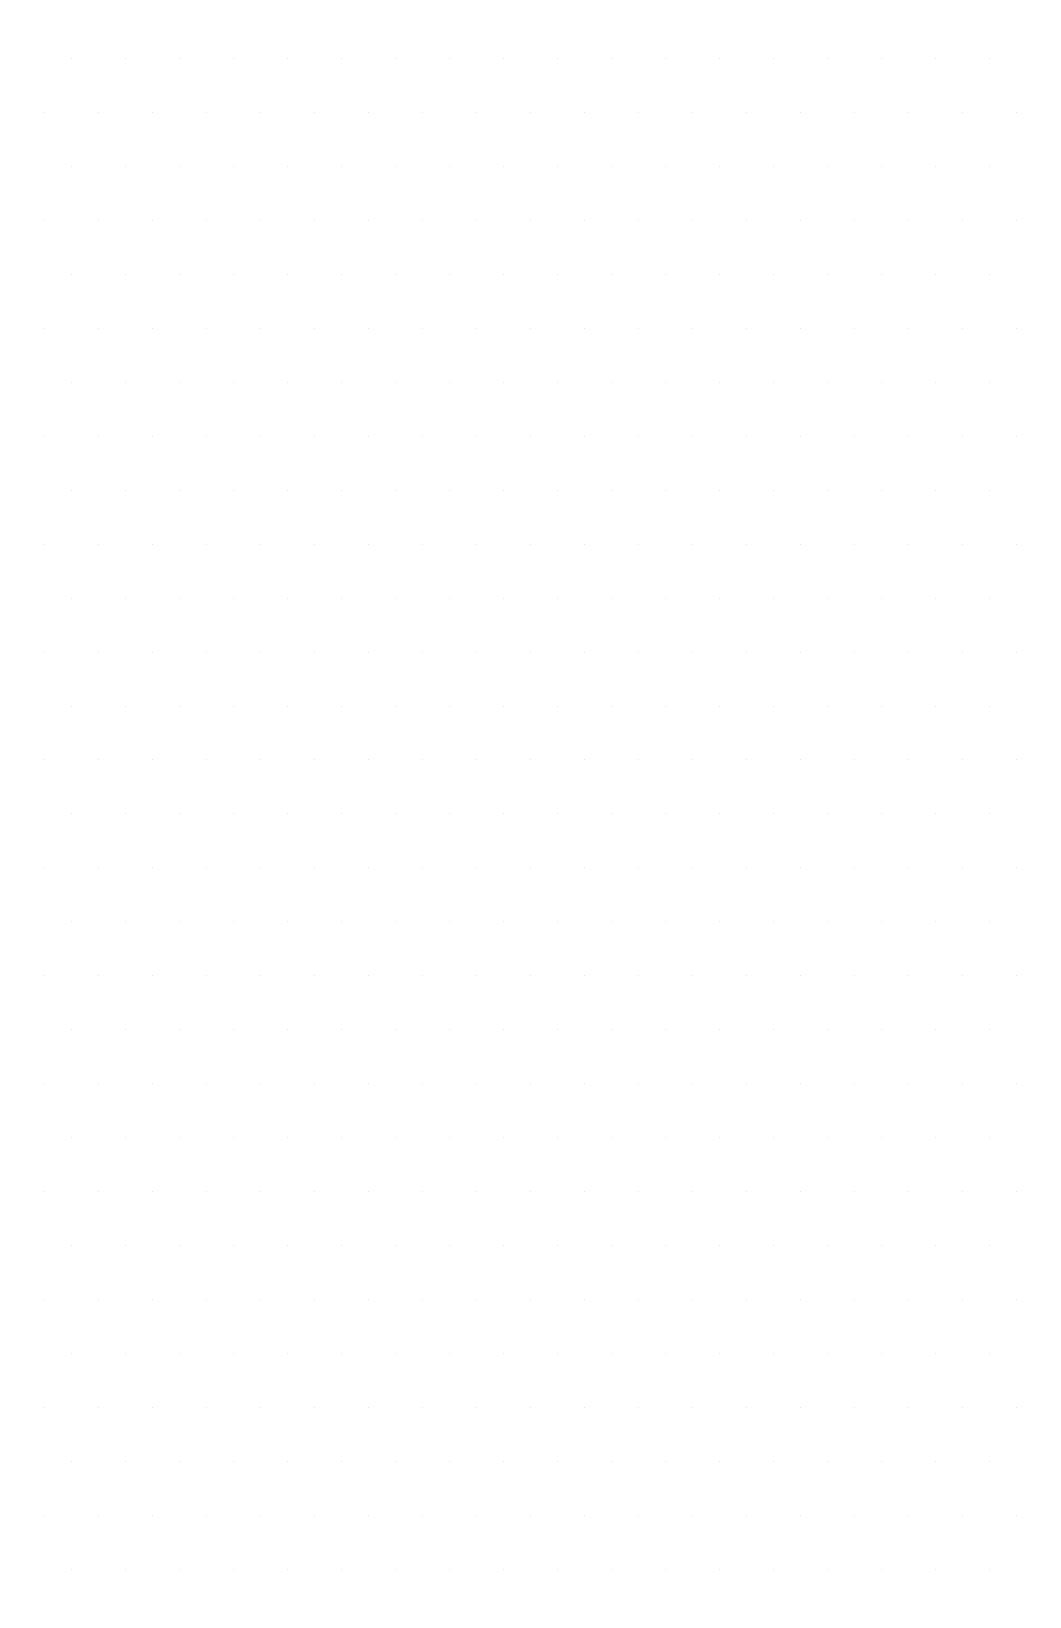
# Model space of a CAD drawing. Extents: x 14591016 to 15383666, y -730593 to -510197.
# Drawn here: x 15349258.31 to 15349273.92, y -647517.03 to -647492.56 of the extents above; entities that cross this region are included whole.
import ezdxf

# ---------------------------------------------------------------- set-up
doc = ezdxf.new("R2010")
doc.units = 0
doc.header["$LTSCALE"] = 1000
doc.header["$MEASUREMENT"] = 0
doc.layers.add('PUB_DIM', color=3, linetype='Continuous')

# ---------------------------------------------------------------- blocks, each defined once
blk = doc.blocks.new('*X28')
at = {"color": 0}
for p, q in [((-64.90625, 1314.1875), (-64.90625, 1314.1875)), ((-64.84375, 1314.1875), (-64.84375, 1314.1875)), ((-64.78125, 1314.1875), (-64.78125, 1314.1875)), ((-64.71875, 1314.1875), (-64.71875, 1314.1875)), ((-64.65625, 1314.1875), (-64.65625, 1314.1875)), ((-64.59375, 1314.1875), (-64.59375, 1314.1875)), ((-64.53125, 1314.1875), (-64.53125, 1314.1875)), ((-64.46875, 1314.1875), (-64.46875, 1314.1875)), ((-64.40625, 1314.1875), (-64.40625, 1314.1875)), ((-64.34375, 1314.1875), (-64.34375, 1314.1875)), ((-64.28125, 1314.1875), (-64.28125, 1314.1875)), ((-64.21875, 1314.1875), (-64.21875, 1314.1875)), ((-64.15625, 1314.1875), (-64.15625, 1314.1875)), ((-64.09375, 1314.1875), (-64.09375, 1314.1875)), ((-64.03125, 1314.1875), (-64.03125, 1314.1875)), ((-63.96875, 1314.1875), (-63.96875, 1314.1875)), ((-63.90625, 1314.1875), (-63.90625, 1314.1875)), ((-63.84375, 1314.1875), (-63.84375, 1314.1875)), ((-64.9375, 1314.125), (-64.9375, 1314.125)), ((-64.875, 1314.125), (-64.875, 1314.125)), ((-64.8125, 1314.125), (-64.8125, 1314.125)), ((-64.75, 1314.125), (-64.75, 1314.125)), ((-64.6875, 1314.125), (-64.6875, 1314.125)), ((-64.625, 1314.125), (-64.625, 1314.125)), ((-64.5625, 1314.125), (-64.5625, 1314.125)), ((-64.5, 1314.125), (-64.5, 1314.125)), ((-64.4375, 1314.125), (-64.4375, 1314.125)), ((-64.375, 1314.125), (-64.375, 1314.125)), ((-64.3125, 1314.125), (-64.3125, 1314.125)), ((-64.25, 1314.125), (-64.25, 1314.125)), ((-64.1875, 1314.125), (-64.1875, 1314.125)), ((-64.125, 1314.125), (-64.125, 1314.125)), ((-64.0625, 1314.125), (-64.0625, 1314.125)), ((-64, 1314.125), (-64, 1314.125)), ((-63.9375, 1314.125), (-63.9375, 1314.125)), ((-63.875, 1314.125), (-63.875, 1314.125)), ((-63.8125, 1314.125), (-63.8125, 1314.125)), ((-64.90625, 1314.0625), (-64.90625, 1314.0625)), ((-64.84375, 1314.0625), (-64.84375, 1314.0625)), ((-64.78125, 1314.0625), (-64.78125, 1314.0625)), ((-64.71875, 1314.0625), (-64.71875, 1314.0625)), ((-64.65625, 1314.0625), (-64.65625, 1314.0625)), ((-64.59375, 1314.0625), (-64.59375, 1314.0625)), ((-64.53125, 1314.0625), (-64.53125, 1314.0625)), ((-64.46875, 1314.0625), (-64.46875, 1314.0625)), ((-64.40625, 1314.0625), (-64.40625, 1314.0625)), ((-64.34375, 1314.0625), (-64.34375, 1314.0625)), ((-64.28125, 1314.0625), (-64.28125, 1314.0625)), ((-64.21875, 1314.0625), (-64.21875, 1314.0625)), ((-64.15625, 1314.0625), (-64.15625, 1314.0625)), ((-64.09375, 1314.0625), (-64.09375, 1314.0625)), ((-64.03125, 1314.0625), (-64.03125, 1314.0625)), ((-63.96875, 1314.0625), (-63.96875, 1314.0625)), ((-63.90625, 1314.0625), (-63.90625, 1314.0625)), ((-63.84375, 1314.0625), (-63.84375, 1314.0625)), ((-64.9375, 1314), (-64.9375, 1314)), ((-64.875, 1314), (-64.875, 1314)), ((-64.8125, 1314), (-64.8125, 1314)), ((-64.75, 1314), (-64.75, 1314)), ((-64.6875, 1314), (-64.6875, 1314)), ((-64.625, 1314), (-64.625, 1314)), ((-64.5625, 1314), (-64.5625, 1314)), ((-64.5, 1314), (-64.5, 1314)), ((-64.4375, 1314), (-64.4375, 1314)), ((-64.375, 1314), (-64.375, 1314)), ((-64.3125, 1314), (-64.3125, 1314)), ((-64.25, 1314), (-64.25, 1314)), ((-64.1875, 1314), (-64.1875, 1314)), ((-64.125, 1314), (-64.125, 1314)), ((-64.0625, 1314), (-64.0625, 1314)), ((-64, 1314), (-64, 1314)), ((-63.9375, 1314), (-63.9375, 1314)), ((-63.875, 1314), (-63.875, 1314)), ((-63.8125, 1314), (-63.8125, 1314)), ((-64.90625, 1313.9375), (-64.90625, 1313.9375)), ((-64.84375, 1313.9375), (-64.84375, 1313.9375)), ((-64.78125, 1313.9375), (-64.78125, 1313.9375)), ((-64.71875, 1313.9375), (-64.71875, 1313.9375)), ((-64.65625, 1313.9375), (-64.65625, 1313.9375)), ((-64.59375, 1313.9375), (-64.59375, 1313.9375)), ((-64.53125, 1313.9375), (-64.53125, 1313.9375)), ((-64.46875, 1313.9375), (-64.46875, 1313.9375)), ((-64.40625, 1313.9375), (-64.40625, 1313.9375)), ((-64.34375, 1313.9375), (-64.34375, 1313.9375)), ((-64.28125, 1313.9375), (-64.28125, 1313.9375)), ((-64.21875, 1313.9375), (-64.21875, 1313.9375)), ((-64.15625, 1313.9375), (-64.15625, 1313.9375)), ((-64.09375, 1313.9375), (-64.09375, 1313.9375)), ((-64.03125, 1313.9375), (-64.03125, 1313.9375)), ((-63.96875, 1313.9375), (-63.96875, 1313.9375)), ((-63.90625, 1313.9375), (-63.90625, 1313.9375)), ((-63.84375, 1313.9375), (-63.84375, 1313.9375)), ((-64.9375, 1313.875), (-64.9375, 1313.875)), ((-64.875, 1313.875), (-64.875, 1313.875)), ((-64.8125, 1313.875), (-64.8125, 1313.875)), ((-64.75, 1313.875), (-64.75, 1313.875)), ((-64.6875, 1313.875), (-64.6875, 1313.875)), ((-64.625, 1313.875), (-64.625, 1313.875)), ((-64.5625, 1313.875), (-64.5625, 1313.875)), ((-64.5, 1313.875), (-64.5, 1313.875)), ((-64.4375, 1313.875), (-64.4375, 1313.875)), ((-64.375, 1313.875), (-64.375, 1313.875)), ((-64.3125, 1313.875), (-64.3125, 1313.875)), ((-64.25, 1313.875), (-64.25, 1313.875)), ((-64.1875, 1313.875), (-64.1875, 1313.875)), ((-64.125, 1313.875), (-64.125, 1313.875)), ((-64.0625, 1313.875), (-64.0625, 1313.875)), ((-64, 1313.875), (-64, 1313.875)), ((-63.9375, 1313.875), (-63.9375, 1313.875)), ((-63.875, 1313.875), (-63.875, 1313.875)), ((-63.8125, 1313.875), (-63.8125, 1313.875)), ((-64.90625, 1313.8125), (-64.90625, 1313.8125)), ((-64.84375, 1313.8125), (-64.84375, 1313.8125)), ((-64.78125, 1313.8125), (-64.78125, 1313.8125)), ((-64.71875, 1313.8125), (-64.71875, 1313.8125)), ((-64.65625, 1313.8125), (-64.65625, 1313.8125)), ((-64.59375, 1313.8125), (-64.59375, 1313.8125)), ((-64.53125, 1313.8125), (-64.53125, 1313.8125)), ((-64.46875, 1313.8125), (-64.46875, 1313.8125)), ((-64.40625, 1313.8125), (-64.40625, 1313.8125)), ((-64.34375, 1313.8125), (-64.34375, 1313.8125)), ((-64.28125, 1313.8125), (-64.28125, 1313.8125)), ((-64.21875, 1313.8125), (-64.21875, 1313.8125)), ((-64.15625, 1313.8125), (-64.15625, 1313.8125)), ((-64.09375, 1313.8125), (-64.09375, 1313.8125)), ((-64.03125, 1313.8125), (-64.03125, 1313.8125)), ((-63.96875, 1313.8125), (-63.96875, 1313.8125)), ((-63.90625, 1313.8125), (-63.90625, 1313.8125)), ((-63.84375, 1313.8125), (-63.84375, 1313.8125)), ((-64.9375, 1313.75), (-64.9375, 1313.75)), ((-64.875, 1313.75), (-64.875, 1313.75)), ((-64.8125, 1313.75), (-64.8125, 1313.75)), ((-64.75, 1313.75), (-64.75, 1313.75)), ((-64.6875, 1313.75), (-64.6875, 1313.75)), ((-64.625, 1313.75), (-64.625, 1313.75)), ((-64.5625, 1313.75), (-64.5625, 1313.75)), ((-64.5, 1313.75), (-64.5, 1313.75)), ((-64.4375, 1313.75), (-64.4375, 1313.75)), ((-64.375, 1313.75), (-64.375, 1313.75)), ((-64.3125, 1313.75), (-64.3125, 1313.75)), ((-64.25, 1313.75), (-64.25, 1313.75)), ((-64.1875, 1313.75), (-64.1875, 1313.75)), ((-64.125, 1313.75), (-64.125, 1313.75)), ((-64.0625, 1313.75), (-64.0625, 1313.75)), ((-64, 1313.75), (-64, 1313.75)), ((-63.9375, 1313.75), (-63.9375, 1313.75)), ((-63.875, 1313.75), (-63.875, 1313.75)), ((-63.8125, 1313.75), (-63.8125, 1313.75)), ((-64.90625, 1313.6875), (-64.90625, 1313.6875)), ((-64.84375, 1313.6875), (-64.84375, 1313.6875)), ((-64.78125, 1313.6875), (-64.78125, 1313.6875)), ((-64.71875, 1313.6875), (-64.71875, 1313.6875)), ((-64.65625, 1313.6875), (-64.65625, 1313.6875)), ((-64.59375, 1313.6875), (-64.59375, 1313.6875)), ((-64.53125, 1313.6875), (-64.53125, 1313.6875)), ((-64.46875, 1313.6875), (-64.46875, 1313.6875)), ((-64.40625, 1313.6875), (-64.40625, 1313.6875)), ((-64.34375, 1313.6875), (-64.34375, 1313.6875)), ((-64.28125, 1313.6875), (-64.28125, 1313.6875)), ((-64.21875, 1313.6875), (-64.21875, 1313.6875)), ((-64.15625, 1313.6875), (-64.15625, 1313.6875)), ((-64.09375, 1313.6875), (-64.09375, 1313.6875)), ((-64.03125, 1313.6875), (-64.03125, 1313.6875)), ((-63.96875, 1313.6875), (-63.96875, 1313.6875)), ((-63.90625, 1313.6875), (-63.90625, 1313.6875)), ((-63.84375, 1313.6875), (-63.84375, 1313.6875)), ((-64.9375, 1313.625), (-64.9375, 1313.625)), ((-64.875, 1313.625), (-64.875, 1313.625)), ((-64.8125, 1313.625), (-64.8125, 1313.625)), ((-64.75, 1313.625), (-64.75, 1313.625)), ((-64.6875, 1313.625), (-64.6875, 1313.625)), ((-64.625, 1313.625), (-64.625, 1313.625)), ((-64.5625, 1313.625), (-64.5625, 1313.625)), ((-64.5, 1313.625), (-64.5, 1313.625)), ((-64.4375, 1313.625), (-64.4375, 1313.625)), ((-64.375, 1313.625), (-64.375, 1313.625)), ((-64.3125, 1313.625), (-64.3125, 1313.625)), ((-64.25, 1313.625), (-64.25, 1313.625)), ((-64.1875, 1313.625), (-64.1875, 1313.625)), ((-64.125, 1313.625), (-64.125, 1313.625)), ((-64.0625, 1313.625), (-64.0625, 1313.625)), ((-64, 1313.625), (-64, 1313.625)), ((-63.9375, 1313.625), (-63.9375, 1313.625)), ((-63.875, 1313.625), (-63.875, 1313.625)), ((-63.8125, 1313.625), (-63.8125, 1313.625)), ((-64.90625, 1313.5625), (-64.90625, 1313.5625)), ((-64.84375, 1313.5625), (-64.84375, 1313.5625)), ((-64.78125, 1313.5625), (-64.78125, 1313.5625)), ((-64.71875, 1313.5625), (-64.71875, 1313.5625)), ((-64.65625, 1313.5625), (-64.65625, 1313.5625)), ((-64.59375, 1313.5625), (-64.59375, 1313.5625)), ((-64.53125, 1313.5625), (-64.53125, 1313.5625)), ((-64.46875, 1313.5625), (-64.46875, 1313.5625)), ((-64.40625, 1313.5625), (-64.40625, 1313.5625)), ((-64.34375, 1313.5625), (-64.34375, 1313.5625)), ((-64.28125, 1313.5625), (-64.28125, 1313.5625)), ((-64.21875, 1313.5625), (-64.21875, 1313.5625)), ((-64.15625, 1313.5625), (-64.15625, 1313.5625)), ((-64.09375, 1313.5625), (-64.09375, 1313.5625)), ((-64.03125, 1313.5625), (-64.03125, 1313.5625)), ((-63.96875, 1313.5625), (-63.96875, 1313.5625)), ((-63.90625, 1313.5625), (-63.90625, 1313.5625)), ((-63.84375, 1313.5625), (-63.84375, 1313.5625)), ((-64.9375, 1313.5), (-64.9375, 1313.5)), ((-64.875, 1313.5), (-64.875, 1313.5)), ((-64.8125, 1313.5), (-64.8125, 1313.5)), ((-64.75, 1313.5), (-64.75, 1313.5)), ((-64.6875, 1313.5), (-64.6875, 1313.5)), ((-64.625, 1313.5), (-64.625, 1313.5)), ((-64.5625, 1313.5), (-64.5625, 1313.5)), ((-64.5, 1313.5), (-64.5, 1313.5)), ((-64.4375, 1313.5), (-64.4375, 1313.5)), ((-64.375, 1313.5), (-64.375, 1313.5)), ((-64.3125, 1313.5), (-64.3125, 1313.5)), ((-64.25, 1313.5), (-64.25, 1313.5)), ((-64.1875, 1313.5), (-64.1875, 1313.5)), ((-64.125, 1313.5), (-64.125, 1313.5)), ((-64.0625, 1313.5), (-64.0625, 1313.5)), ((-64, 1313.5), (-64, 1313.5)), ((-63.9375, 1313.5), (-63.9375, 1313.5)), ((-63.875, 1313.5), (-63.875, 1313.5)), ((-63.8125, 1313.5), (-63.8125, 1313.5)), ((-64.90625, 1313.4375), (-64.90625, 1313.4375)), ((-64.84375, 1313.4375), (-64.84375, 1313.4375)), ((-64.78125, 1313.4375), (-64.78125, 1313.4375)), ((-64.71875, 1313.4375), (-64.71875, 1313.4375)), ((-64.65625, 1313.4375), (-64.65625, 1313.4375)), ((-64.59375, 1313.4375), (-64.59375, 1313.4375)), ((-64.53125, 1313.4375), (-64.53125, 1313.4375)), ((-64.46875, 1313.4375), (-64.46875, 1313.4375)), ((-64.40625, 1313.4375), (-64.40625, 1313.4375)), ((-64.34375, 1313.4375), (-64.34375, 1313.4375)), ((-64.28125, 1313.4375), (-64.28125, 1313.4375)), ((-64.21875, 1313.4375), (-64.21875, 1313.4375)), ((-64.15625, 1313.4375), (-64.15625, 1313.4375)), ((-64.09375, 1313.4375), (-64.09375, 1313.4375)), ((-64.03125, 1313.4375), (-64.03125, 1313.4375)), ((-63.96875, 1313.4375), (-63.96875, 1313.4375)), ((-63.90625, 1313.4375), (-63.90625, 1313.4375)), ((-63.84375, 1313.4375), (-63.84375, 1313.4375)), ((-64.9375, 1313.375), (-64.9375, 1313.375)), ((-64.875, 1313.375), (-64.875, 1313.375)), ((-64.8125, 1313.375), (-64.8125, 1313.375)), ((-64.75, 1313.375), (-64.75, 1313.375)), ((-64.6875, 1313.375), (-64.6875, 1313.375)), ((-64.625, 1313.375), (-64.625, 1313.375)), ((-64.5625, 1313.375), (-64.5625, 1313.375)), ((-64.5, 1313.375), (-64.5, 1313.375)), ((-64.4375, 1313.375), (-64.4375, 1313.375)), ((-64.375, 1313.375), (-64.375, 1313.375)), ((-64.3125, 1313.375), (-64.3125, 1313.375)), ((-64.25, 1313.375), (-64.25, 1313.375)), ((-64.1875, 1313.375), (-64.1875, 1313.375)), ((-64.125, 1313.375), (-64.125, 1313.375)), ((-64.0625, 1313.375), (-64.0625, 1313.375)), ((-64, 1313.375), (-64, 1313.375)), ((-63.9375, 1313.375), (-63.9375, 1313.375)), ((-63.875, 1313.375), (-63.875, 1313.375)), ((-63.8125, 1313.375), (-63.8125, 1313.375)), ((-64.90625, 1313.3125), (-64.90625, 1313.3125)), ((-64.84375, 1313.3125), (-64.84375, 1313.3125)), ((-64.78125, 1313.3125), (-64.78125, 1313.3125)), ((-64.71875, 1313.3125), (-64.71875, 1313.3125)), ((-64.65625, 1313.3125), (-64.65625, 1313.3125)), ((-64.59375, 1313.3125), (-64.59375, 1313.3125)), ((-64.53125, 1313.3125), (-64.53125, 1313.3125)), ((-64.46875, 1313.3125), (-64.46875, 1313.3125)), ((-64.40625, 1313.3125), (-64.40625, 1313.3125)), ((-64.34375, 1313.3125), (-64.34375, 1313.3125)), ((-64.28125, 1313.3125), (-64.28125, 1313.3125)), ((-64.21875, 1313.3125), (-64.21875, 1313.3125)), ((-64.15625, 1313.3125), (-64.15625, 1313.3125)), ((-64.09375, 1313.3125), (-64.09375, 1313.3125)), ((-64.03125, 1313.3125), (-64.03125, 1313.3125)), ((-63.96875, 1313.3125), (-63.96875, 1313.3125)), ((-63.90625, 1313.3125), (-63.90625, 1313.3125)), ((-63.84375, 1313.3125), (-63.84375, 1313.3125)), ((-64.9375, 1313.25), (-64.9375, 1313.25)), ((-64.875, 1313.25), (-64.875, 1313.25)), ((-64.8125, 1313.25), (-64.8125, 1313.25)), ((-64.75, 1313.25), (-64.75, 1313.25)), ((-64.6875, 1313.25), (-64.6875, 1313.25)), ((-64.625, 1313.25), (-64.625, 1313.25)), ((-64.5625, 1313.25), (-64.5625, 1313.25)), ((-64.5, 1313.25), (-64.5, 1313.25)), ((-64.4375, 1313.25), (-64.4375, 1313.25)), ((-64.375, 1313.25), (-64.375, 1313.25)), ((-64.3125, 1313.25), (-64.3125, 1313.25)), ((-64.25, 1313.25), (-64.25, 1313.25)), ((-64.1875, 1313.25), (-64.1875, 1313.25)), ((-64.125, 1313.25), (-64.125, 1313.25)), ((-64.0625, 1313.25), (-64.0625, 1313.25)), ((-64, 1313.25), (-64, 1313.25)), ((-63.9375, 1313.25), (-63.9375, 1313.25)), ((-63.875, 1313.25), (-63.875, 1313.25)), ((-63.8125, 1313.25), (-63.8125, 1313.25)), ((-64.90625, 1313.1875), (-64.90625, 1313.1875)), ((-64.84375, 1313.1875), (-64.84375, 1313.1875)), ((-64.78125, 1313.1875), (-64.78125, 1313.1875)), ((-64.71875, 1313.1875), (-64.71875, 1313.1875)), ((-64.65625, 1313.1875), (-64.65625, 1313.1875)), ((-64.59375, 1313.1875), (-64.59375, 1313.1875)), ((-64.53125, 1313.1875), (-64.53125, 1313.1875)), ((-64.46875, 1313.1875), (-64.46875, 1313.1875)), ((-64.40625, 1313.1875), (-64.40625, 1313.1875)), ((-64.34375, 1313.1875), (-64.34375, 1313.1875)), ((-64.28125, 1313.1875), (-64.28125, 1313.1875)), ((-64.21875, 1313.1875), (-64.21875, 1313.1875)), ((-64.15625, 1313.1875), (-64.15625, 1313.1875)), ((-64.09375, 1313.1875), (-64.09375, 1313.1875)), ((-64.03125, 1313.1875), (-64.03125, 1313.1875)), ((-63.96875, 1313.1875), (-63.96875, 1313.1875)), ((-63.90625, 1313.1875), (-63.90625, 1313.1875)), ((-63.84375, 1313.1875), (-63.84375, 1313.1875)), ((-64.9375, 1313.125), (-64.9375, 1313.125)), ((-64.875, 1313.125), (-64.875, 1313.125)), ((-64.8125, 1313.125), (-64.8125, 1313.125)), ((-64.75, 1313.125), (-64.75, 1313.125)), ((-64.6875, 1313.125), (-64.6875, 1313.125)), ((-64.625, 1313.125), (-64.625, 1313.125)), ((-64.5625, 1313.125), (-64.5625, 1313.125)), ((-64.5, 1313.125), (-64.5, 1313.125)), ((-64.4375, 1313.125), (-64.4375, 1313.125)), ((-64.375, 1313.125), (-64.375, 1313.125)), ((-64.3125, 1313.125), (-64.3125, 1313.125)), ((-64.25, 1313.125), (-64.25, 1313.125)), ((-64.1875, 1313.125), (-64.1875, 1313.125)), ((-64.125, 1313.125), (-64.125, 1313.125)), ((-64.0625, 1313.125), (-64.0625, 1313.125)), ((-64, 1313.125), (-64, 1313.125)), ((-63.9375, 1313.125), (-63.9375, 1313.125)), ((-63.875, 1313.125), (-63.875, 1313.125)), ((-63.8125, 1313.125), (-63.8125, 1313.125)), ((-64.90625, 1313.0625), (-64.90625, 1313.0625)), ((-64.84375, 1313.0625), (-64.84375, 1313.0625)), ((-64.78125, 1313.0625), (-64.78125, 1313.0625)), ((-64.71875, 1313.0625), (-64.71875, 1313.0625)), ((-64.65625, 1313.0625), (-64.65625, 1313.0625)), ((-64.59375, 1313.0625), (-64.59375, 1313.0625)), ((-64.53125, 1313.0625), (-64.53125, 1313.0625)), ((-64.46875, 1313.0625), (-64.46875, 1313.0625)), ((-64.40625, 1313.0625), (-64.40625, 1313.0625)), ((-64.34375, 1313.0625), (-64.34375, 1313.0625)), ((-64.28125, 1313.0625), (-64.28125, 1313.0625)), ((-64.21875, 1313.0625), (-64.21875, 1313.0625)), ((-64.15625, 1313.0625), (-64.15625, 1313.0625)), ((-64.09375, 1313.0625), (-64.09375, 1313.0625)), ((-64.03125, 1313.0625), (-64.03125, 1313.0625)), ((-63.96875, 1313.0625), (-63.96875, 1313.0625)), ((-63.90625, 1313.0625), (-63.90625, 1313.0625)), ((-63.84375, 1313.0625), (-63.84375, 1313.0625)), ((-64.9375, 1313), (-64.9375, 1313)), ((-64.875, 1313), (-64.875, 1313)), ((-64.8125, 1313), (-64.8125, 1313)), ((-64.75, 1313), (-64.75, 1313)), ((-64.6875, 1313), (-64.6875, 1313)), ((-64.625, 1313), (-64.625, 1313)), ((-64.5625, 1313), (-64.5625, 1313)), ((-64.5, 1313), (-64.5, 1313)), ((-64.4375, 1313), (-64.4375, 1313)), ((-64.375, 1313), (-64.375, 1313)), ((-64.3125, 1313), (-64.3125, 1313)), ((-64.25, 1313), (-64.25, 1313)), ((-64.1875, 1313), (-64.1875, 1313)), ((-64.125, 1313), (-64.125, 1313)), ((-64.0625, 1313), (-64.0625, 1313)), ((-64, 1313), (-64, 1313)), ((-63.9375, 1313), (-63.9375, 1313)), ((-63.875, 1313), (-63.875, 1313)), ((-63.8125, 1313), (-63.8125, 1313)), ((-64.90625, 1312.9375), (-64.90625, 1312.9375)), ((-64.84375, 1312.9375), (-64.84375, 1312.9375)), ((-64.78125, 1312.9375), (-64.78125, 1312.9375)), ((-64.71875, 1312.9375), (-64.71875, 1312.9375)), ((-64.65625, 1312.9375), (-64.65625, 1312.9375)), ((-64.59375, 1312.9375), (-64.59375, 1312.9375)), ((-64.53125, 1312.9375), (-64.53125, 1312.9375)), ((-64.46875, 1312.9375), (-64.46875, 1312.9375)), ((-64.40625, 1312.9375), (-64.40625, 1312.9375)), ((-64.34375, 1312.9375), (-64.34375, 1312.9375)), ((-64.28125, 1312.9375), (-64.28125, 1312.9375)), ((-64.21875, 1312.9375), (-64.21875, 1312.9375)), ((-64.15625, 1312.9375), (-64.15625, 1312.9375)), ((-64.09375, 1312.9375), (-64.09375, 1312.9375)), ((-64.03125, 1312.9375), (-64.03125, 1312.9375)), ((-63.96875, 1312.9375), (-63.96875, 1312.9375)), ((-63.90625, 1312.9375), (-63.90625, 1312.9375)), ((-63.84375, 1312.9375), (-63.84375, 1312.9375)), ((-64.9375, 1312.875), (-64.9375, 1312.875)), ((-64.875, 1312.875), (-64.875, 1312.875)), ((-64.8125, 1312.875), (-64.8125, 1312.875)), ((-64.75, 1312.875), (-64.75, 1312.875)), ((-64.6875, 1312.875), (-64.6875, 1312.875)), ((-64.625, 1312.875), (-64.625, 1312.875)), ((-64.5625, 1312.875), (-64.5625, 1312.875)), ((-64.5, 1312.875), (-64.5, 1312.875)), ((-64.4375, 1312.875), (-64.4375, 1312.875)), ((-64.375, 1312.875), (-64.375, 1312.875)), ((-64.3125, 1312.875), (-64.3125, 1312.875)), ((-64.25, 1312.875), (-64.25, 1312.875)), ((-64.1875, 1312.875), (-64.1875, 1312.875)), ((-64.125, 1312.875), (-64.125, 1312.875)), ((-64.0625, 1312.875), (-64.0625, 1312.875)), ((-64, 1312.875), (-64, 1312.875)), ((-63.9375, 1312.875), (-63.9375, 1312.875)), ((-63.875, 1312.875), (-63.875, 1312.875)), ((-63.8125, 1312.875), (-63.8125, 1312.875)), ((-64.90625, 1312.8125), (-64.90625, 1312.8125)), ((-64.84375, 1312.8125), (-64.84375, 1312.8125)), ((-64.78125, 1312.8125), (-64.78125, 1312.8125)), ((-64.71875, 1312.8125), (-64.71875, 1312.8125)), ((-64.65625, 1312.8125), (-64.65625, 1312.8125)), ((-64.59375, 1312.8125), (-64.59375, 1312.8125)), ((-64.53125, 1312.8125), (-64.53125, 1312.8125)), ((-64.46875, 1312.8125), (-64.46875, 1312.8125)), ((-64.40625, 1312.8125), (-64.40625, 1312.8125)), ((-64.34375, 1312.8125), (-64.34375, 1312.8125)), ((-64.28125, 1312.8125), (-64.28125, 1312.8125)), ((-64.21875, 1312.8125), (-64.21875, 1312.8125)), ((-64.15625, 1312.8125), (-64.15625, 1312.8125)), ((-64.09375, 1312.8125), (-64.09375, 1312.8125)), ((-64.03125, 1312.8125), (-64.03125, 1312.8125)), ((-63.96875, 1312.8125), (-63.96875, 1312.8125)), ((-63.90625, 1312.8125), (-63.90625, 1312.8125)), ((-63.84375, 1312.8125), (-63.84375, 1312.8125)), ((-64.9375, 1312.75), (-64.9375, 1312.75)), ((-64.875, 1312.75), (-64.875, 1312.75)), ((-64.8125, 1312.75), (-64.8125, 1312.75)), ((-64.75, 1312.75), (-64.75, 1312.75)), ((-64.6875, 1312.75), (-64.6875, 1312.75)), ((-64.625, 1312.75), (-64.625, 1312.75)), ((-64.5625, 1312.75), (-64.5625, 1312.75)), ((-64.5, 1312.75), (-64.5, 1312.75)), ((-64.4375, 1312.75), (-64.4375, 1312.75)), ((-64.375, 1312.75), (-64.375, 1312.75)), ((-64.3125, 1312.75), (-64.3125, 1312.75)), ((-64.25, 1312.75), (-64.25, 1312.75)), ((-64.1875, 1312.75), (-64.1875, 1312.75)), ((-64.125, 1312.75), (-64.125, 1312.75)), ((-64.0625, 1312.75), (-64.0625, 1312.75)), ((-64, 1312.75), (-64, 1312.75)), ((-63.9375, 1312.75), (-63.9375, 1312.75)), ((-63.875, 1312.75), (-63.875, 1312.75)), ((-63.8125, 1312.75), (-63.8125, 1312.75)), ((-64.90625, 1312.6875), (-64.90625, 1312.6875)), ((-64.84375, 1312.6875), (-64.84375, 1312.6875)), ((-64.78125, 1312.6875), (-64.78125, 1312.6875)), ((-64.71875, 1312.6875), (-64.71875, 1312.6875)), ((-64.65625, 1312.6875), (-64.65625, 1312.6875)), ((-64.59375, 1312.6875), (-64.59375, 1312.6875)), ((-64.53125, 1312.6875), (-64.53125, 1312.6875)), ((-64.46875, 1312.6875), (-64.46875, 1312.6875)), ((-64.40625, 1312.6875), (-64.40625, 1312.6875)), ((-64.34375, 1312.6875), (-64.34375, 1312.6875)), ((-64.28125, 1312.6875), (-64.28125, 1312.6875)), ((-64.21875, 1312.6875), (-64.21875, 1312.6875)), ((-64.15625, 1312.6875), (-64.15625, 1312.6875)), ((-64.09375, 1312.6875), (-64.09375, 1312.6875)), ((-64.03125, 1312.6875), (-64.03125, 1312.6875)), ((-63.96875, 1312.6875), (-63.96875, 1312.6875)), ((-63.90625, 1312.6875), (-63.90625, 1312.6875)), ((-63.84375, 1312.6875), (-63.84375, 1312.6875)), ((-64.9375, 1312.625), (-64.9375, 1312.625)), ((-64.875, 1312.625), (-64.875, 1312.625)), ((-64.8125, 1312.625), (-64.8125, 1312.625)), ((-64.75, 1312.625), (-64.75, 1312.625)), ((-64.6875, 1312.625), (-64.6875, 1312.625)), ((-64.625, 1312.625), (-64.625, 1312.625)), ((-64.5625, 1312.625), (-64.5625, 1312.625)), ((-64.5, 1312.625), (-64.5, 1312.625)), ((-64.4375, 1312.625), (-64.4375, 1312.625)), ((-64.375, 1312.625), (-64.375, 1312.625)), ((-64.3125, 1312.625), (-64.3125, 1312.625)), ((-64.25, 1312.625), (-64.25, 1312.625)), ((-64.1875, 1312.625), (-64.1875, 1312.625)), ((-64.125, 1312.625), (-64.125, 1312.625)), ((-64.0625, 1312.625), (-64.0625, 1312.625)), ((-64, 1312.625), (-64, 1312.625)), ((-63.9375, 1312.625), (-63.9375, 1312.625)), ((-63.875, 1312.625), (-63.875, 1312.625)), ((-63.8125, 1312.625), (-63.8125, 1312.625)), ((-64.90625, 1312.5625), (-64.90625, 1312.5625)), ((-64.84375, 1312.5625), (-64.84375, 1312.5625)), ((-64.78125, 1312.5625), (-64.78125, 1312.5625)), ((-64.71875, 1312.5625), (-64.71875, 1312.5625)), ((-64.65625, 1312.5625), (-64.65625, 1312.5625)), ((-64.59375, 1312.5625), (-64.59375, 1312.5625)), ((-64.53125, 1312.5625), (-64.53125, 1312.5625)), ((-64.46875, 1312.5625), (-64.46875, 1312.5625)), ((-64.40625, 1312.5625), (-64.40625, 1312.5625)), ((-64.34375, 1312.5625), (-64.34375, 1312.5625)), ((-64.28125, 1312.5625), (-64.28125, 1312.5625)), ((-64.21875, 1312.5625), (-64.21875, 1312.5625)), ((-64.15625, 1312.5625), (-64.15625, 1312.5625)), ((-64.09375, 1312.5625), (-64.09375, 1312.5625)), ((-64.03125, 1312.5625), (-64.03125, 1312.5625)), ((-63.96875, 1312.5625), (-63.96875, 1312.5625)), ((-63.90625, 1312.5625), (-63.90625, 1312.5625)), ((-63.84375, 1312.5625), (-63.84375, 1312.5625)), ((-64.9375, 1312.5), (-64.9375, 1312.5)), ((-64.875, 1312.5), (-64.875, 1312.5)), ((-64.8125, 1312.5), (-64.8125, 1312.5)), ((-64.75, 1312.5), (-64.75, 1312.5)), ((-64.6875, 1312.5), (-64.6875, 1312.5)), ((-64.625, 1312.5), (-64.625, 1312.5)), ((-64.5625, 1312.5), (-64.5625, 1312.5)), ((-64.5, 1312.5), (-64.5, 1312.5)), ((-64.4375, 1312.5), (-64.4375, 1312.5)), ((-64.375, 1312.5), (-64.375, 1312.5)), ((-64.3125, 1312.5), (-64.3125, 1312.5)), ((-64.25, 1312.5), (-64.25, 1312.5)), ((-64.1875, 1312.5), (-64.1875, 1312.5)), ((-64.125, 1312.5), (-64.125, 1312.5)), ((-64.0625, 1312.5), (-64.0625, 1312.5)), ((-64, 1312.5), (-64, 1312.5)), ((-63.9375, 1312.5), (-63.9375, 1312.5)), ((-63.875, 1312.5), (-63.875, 1312.5)), ((-63.8125, 1312.5), (-63.8125, 1312.5)), ((-64.90625, 1312.4375), (-64.90625, 1312.4375)), ((-64.84375, 1312.4375), (-64.84375, 1312.4375)), ((-64.78125, 1312.4375), (-64.78125, 1312.4375)), ((-64.71875, 1312.4375), (-64.71875, 1312.4375)), ((-64.65625, 1312.4375), (-64.65625, 1312.4375)), ((-64.59375, 1312.4375), (-64.59375, 1312.4375)), ((-64.53125, 1312.4375), (-64.53125, 1312.4375)), ((-64.46875, 1312.4375), (-64.46875, 1312.4375)), ((-64.40625, 1312.4375), (-64.40625, 1312.4375)), ((-64.34375, 1312.4375), (-64.34375, 1312.4375)), ((-64.28125, 1312.4375), (-64.28125, 1312.4375)), ((-64.21875, 1312.4375), (-64.21875, 1312.4375)), ((-64.15625, 1312.4375), (-64.15625, 1312.4375)), ((-64.09375, 1312.4375), (-64.09375, 1312.4375)), ((-64.03125, 1312.4375), (-64.03125, 1312.4375)), ((-63.96875, 1312.4375), (-63.96875, 1312.4375)), ((-63.90625, 1312.4375), (-63.90625, 1312.4375)), ((-63.84375, 1312.4375), (-63.84375, 1312.4375))]:
    blk.add_line(p, q, dxfattribs=at)
blk = doc.blocks.new('A$C5D7C7B29')
blk.add_arc((9070.84, 8492.946), 54, 270, 0)
at = {"layer": 'PUB_DIM'}
blk.add_lwpolyline([(9111.418, 8442.984, 0, 80, 0), (9308.12, 8216.471, 0, 0, 0)], format="xyseb", dxfattribs=at)
at = {"xscale": 9, "yscale": 9, "zscale": 9}
blk.add_blockref('*X28', (9664.956, -3350.48), dxfattribs=at)

msp = doc.modelspace()

# ---------------------------------------------------------------- block references
at = {"xscale": 1.499999999999999, "yscale": 1.499999999999999, "zscale": 1.499999999999999}
msp.add_blockref('A$C5D7C7B29', (15335637.744, -660208.793), dxfattribs=at)

doc.saveas('drawing.dxf')
